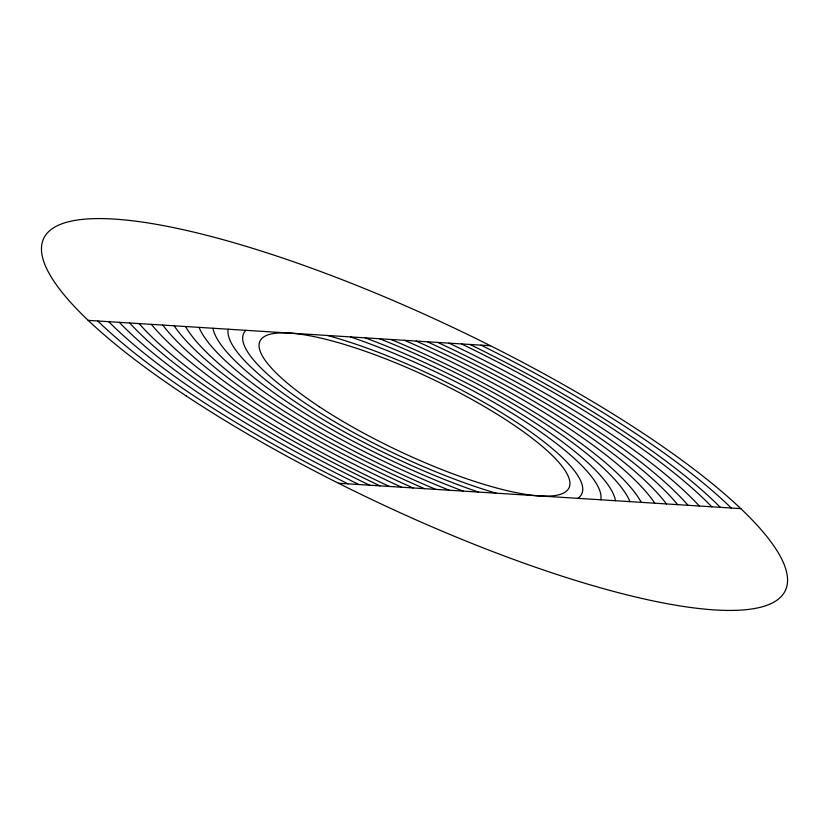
<?xml version="1.0" encoding="UTF-8"?>
<svg xmlns="http://www.w3.org/2000/svg" width="829" height="829" viewBox="0 0 829 829"><rect width="100%" height="100%" fill="white"/><g stroke="black" fill="none" stroke-linecap="round" stroke-linejoin="round"><path stroke-width="1.24" d="M88.206 320.377L490.509 345.755M338.491 483.245L740.794 508.623M348.056 483.846A394.459 91.418 25.4 0 1 97.76 320.989M369.641 485.203A358.791 83.149 25.4 0 1 119.345 322.346M389.392 486.457A327.041 75.791 25.4 0 1 139.096 323.59M413.091 487.949A290.492 67.315 25.4 0 1 162.795 325.082M435.826 489.379A257.601 59.698 25.4 0 1 185.53 326.522M463.224 491.11A222.162 51.481 25.4 0 1 212.929 328.253M496.198 493.193A189.085 43.823 25.4 0 1 312.574 408.075A189.085 43.823 25.4 0 1 245.912 330.325M481.017 345.154A394.573 91.439 25.4 0 1 731.313 508.022M461.494 343.931A362.283 83.957 25.4 0 1 711.79 506.788M437.774 342.429A324.139 75.118 25.4 0 1 688.06 505.296M416.148 341.071A290.844 67.408 25.4 0 1 666.443 503.928M390.946 339.476A254.513 58.983 25.4 0 1 641.242 502.343M327.559 335.476A185.147 42.911 25.4 0 1 514.301 420.79A185.147 42.911 25.4 0 1 577.854 498.343M365.206 337.849A221.498 51.336 25.4 0 1 615.501 500.716M358.978 484.54A376.293 87.211 25.4 0 1 108.682 321.673M470.022 344.46A376.293 87.211 25.4 0 1 720.318 507.327M379.951 485.856A342.087 79.273 25.4 0 1 129.666 322.999M449.049 343.144A342.087 79.273 25.4 0 1 699.334 506.001M401.661 487.224A307.88 71.346 25.4 0 1 151.365 324.367M427.339 341.776A307.88 71.346 25.4 0 1 677.635 504.633M424.489 488.664A273.674 63.418 25.4 0 1 174.194 325.807M404.511 340.336A273.674 63.418 25.4 0 1 654.806 503.193M449.308 490.229A239.457 55.491 25.4 0 1 199.022 327.372M379.692 338.771A239.457 55.491 25.4 0 1 629.978 501.628M478.488 492.074A205.25 47.564 25.4 0 1 228.193 329.217M350.512 336.926A205.25 47.564 25.4 0 1 600.807 499.783M186.142 395.899A410.5 95.138 25.4 0 0 784.161 592.714A410.5 95.138 25.4 0 0 273.197 254.886A410.5 95.138 25.4 0 0 186.142 395.899M319.352 406.749A171.043 39.637 25.4 0 0 568.528 488.758A171.043 39.637 25.4 0 0 355.62 347.993A171.043 39.637 25.4 0 0 319.352 406.749"/></g></svg>
